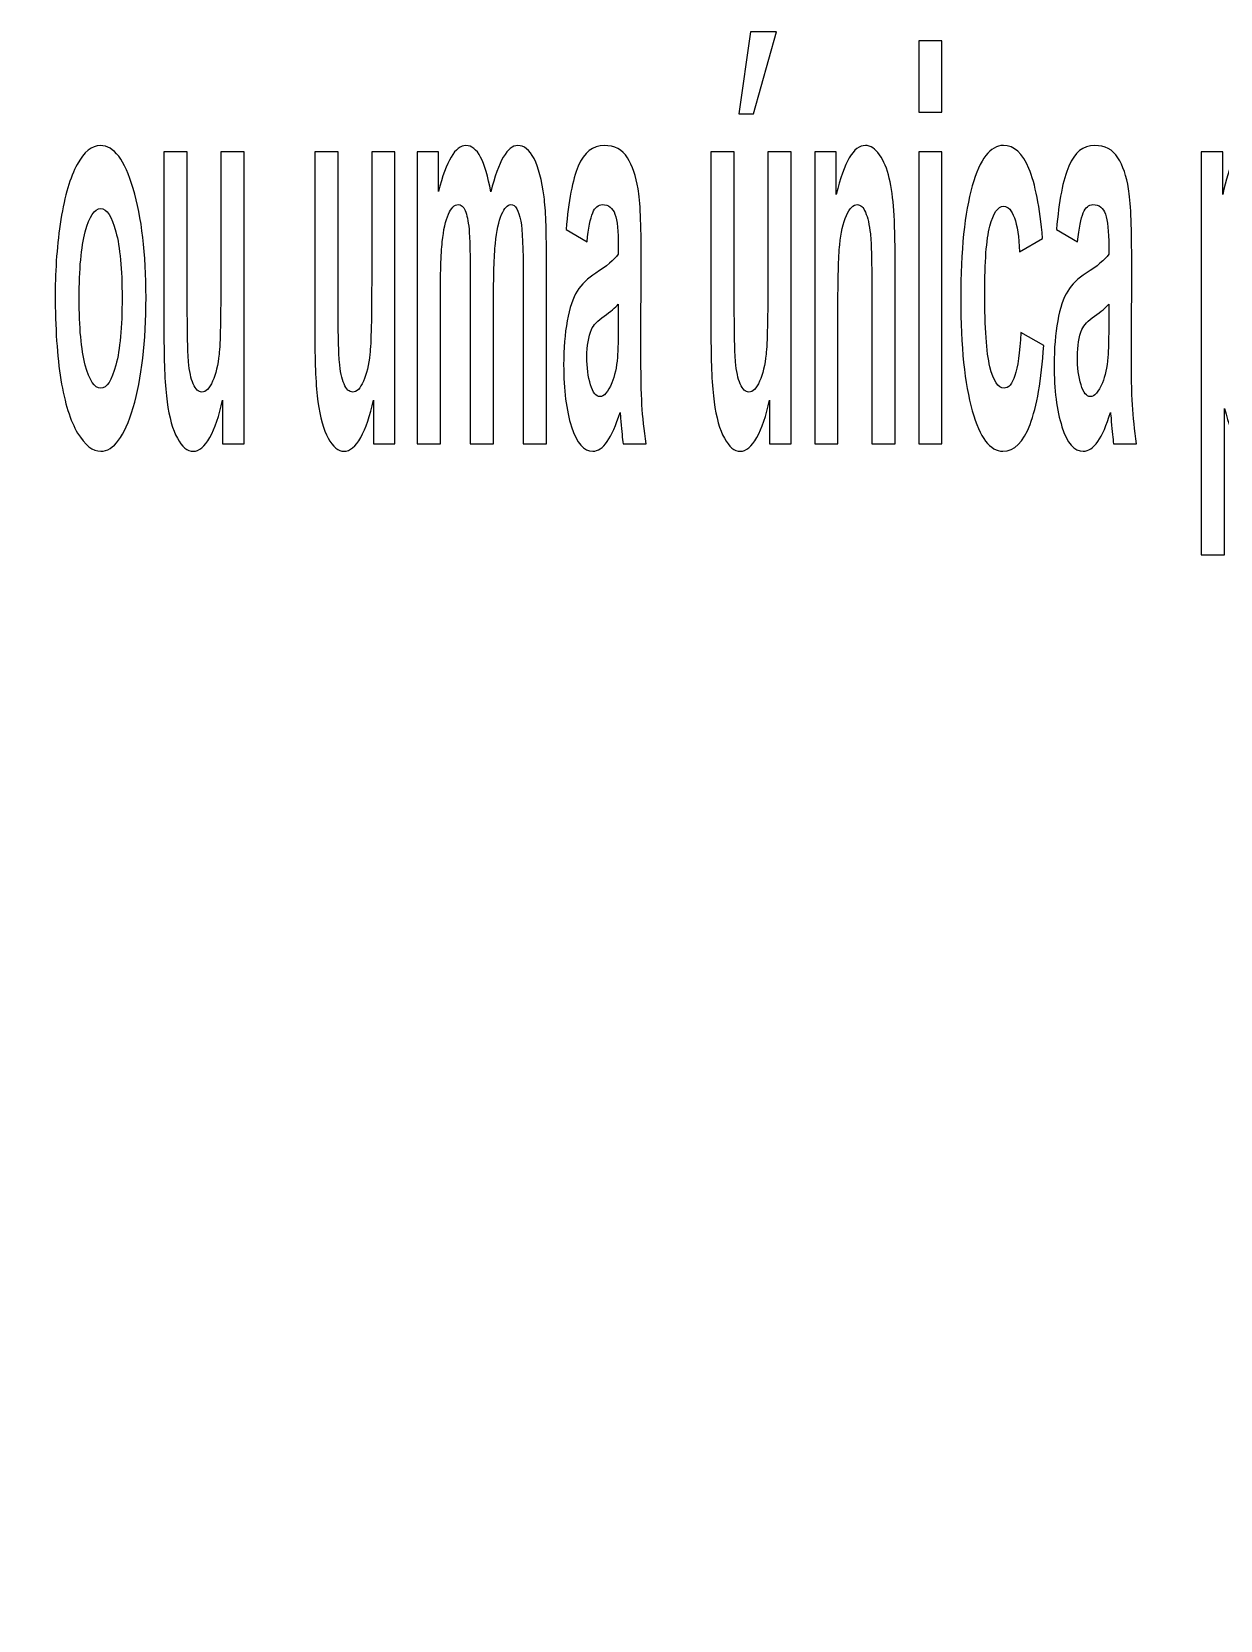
# Model space of a CAD drawing. Header units: millimetres. Extents: x -2444 to 3336, y -980 to 1690.
# Drawn here: x -1412.3 to -1242.6, y 159.3 to 386.1 of the extents above; entities that cross this region are included whole.
import ezdxf

# ---------------------------------------------------------------- set-up
doc = ezdxf.new("R2010")
doc.units = ezdxf.units.MM
doc.header["$MEASUREMENT"] = 0
doc.layers.add('Camada 1', color=7, linetype='Continuous')

msp = doc.modelspace()

# ---------------------------------------------------------------- linework, layer by layer
at = {"layer": 'Camada 1', "color": 242}
for points, knots in [([(-1311.3376, 374.4028), (-1311.3376, 374.4028), (-1309.6896, 386.1416), (-1309.6896, 386.1416), (-1309.6896, 386.1416), (-1309.6896, 386.1416), (-1305.9816, 386.1416), (-1305.9816, 386.1416), (-1305.9816, 386.1416), (-1305.9816, 386.1416), (-1309.2533, 374.4028), (-1309.2533, 374.4028), (-1309.2533, 374.4028), (-1309.2533, 374.4028), (-1311.3376, 374.4028), (-1311.3376, 374.4028)], [0, 0, 0, 0, 0.2, 0.2, 0.2, 0.2, 0.4, 0.4, 0.4, 0.4, 0.6, 0.6, 0.6, 0.6, 1, 1, 1, 1]), ([(-1285.6562, 374.644), (-1285.6562, 374.644), (-1285.6562, 384.8552), (-1285.6562, 384.8552), (-1285.6562, 384.8552), (-1285.6562, 384.8552), (-1282.3359, 384.8552), (-1282.3359, 384.8552), (-1282.3359, 384.8552), (-1282.3359, 384.8552), (-1282.3359, 374.644), (-1282.3359, 374.644), (-1282.3359, 374.644), (-1282.3359, 374.644), (-1285.6562, 374.644), (-1285.6562, 374.644)], [0, 0, 0, 0, 0.2, 0.2, 0.2, 0.2, 0.4, 0.4, 0.4, 0.4, 0.6, 0.6, 0.6, 0.6, 1, 1, 1, 1]), ([(-1408.9454, 348.6606), (-1408.9454, 352.3323), (-1408.6748, 355.8834), (-1408.1295, 359.3139), (-1408.1295, 359.3139), (-1407.5842, 362.7578), (-1406.8127, 365.3709), (-1405.815, 367.18), (-1405.815, 367.18), (-1404.8174, 368.989), (-1403.7066, 369.9003), (-1402.4746, 369.9003), (-1402.4746, 369.9003), (-1400.5721, 369.9003), (-1399.017, 367.85), (-1397.8012, 363.7495), (-1397.8012, 363.7495), (-1396.5854, 359.6355), (-1395.9795, 354.463), (-1395.9795, 348.1916), (-1395.9795, 348.1916), (-1395.9795, 341.8666), (-1396.5935, 336.627), (-1397.8174, 332.4729), (-1397.8174, 332.4729), (-1399.0453, 328.3187), (-1400.5883, 326.2417), (-1402.4504, 326.2417), (-1402.4504, 326.2417), (-1403.6015, 326.2417), (-1404.7002, 327.1127), (-1405.7464, 328.8414), (-1405.7464, 328.8414), (-1406.7885, 330.57), (-1407.5842, 333.1027), (-1408.1295, 336.4528), (-1408.1295, 336.4528), (-1408.6748, 339.7895), (-1408.9454, 343.8632), (-1408.9454, 348.6606)], [0, 0, 0, 0, 0.09090909, 0.09090909, 0.09090909, 0.09090909, 0.18181818, 0.18181818, 0.18181818, 0.18181818, 0.27272727, 0.27272727, 0.27272727, 0.27272727, 0.36363636, 0.36363636, 0.36363636, 0.36363636, 0.45454545, 0.45454545, 0.45454545, 0.45454545, 0.54545455, 0.54545455, 0.54545455, 0.54545455, 0.63636364, 0.63636364, 0.63636364, 0.63636364, 0.72727273, 0.72727273, 0.72727273, 0.72727273, 0.81818182, 0.81818182, 0.81818182, 0.81818182, 1, 1, 1, 1]), ([(-1357.2676, 369.0158), (-1357.2676, 369.0158), (-1354.2139, 369.0158), (-1354.2139, 369.0158), (-1354.2139, 369.0158), (-1354.2139, 369.0158), (-1354.2139, 363.3207), (-1354.2139, 363.3207), (-1354.2139, 363.3207), (-1353.1193, 367.7026), (-1351.8146, 369.9003), (-1350.2999, 369.9003), (-1350.2999, 369.9003), (-1349.4961, 369.9003), (-1348.7973, 369.3509), (-1348.2076, 368.252), (-1348.2076, 368.252), (-1347.6138, 367.1532), (-1347.1291, 365.4915), (-1346.7535, 363.2671), (-1346.7535, 363.2671), (-1346.2001, 365.4915), (-1345.6023, 367.1532), (-1344.9641, 368.252), (-1344.9641, 368.252), (-1344.3259, 369.3509), (-1343.6433, 369.9003), (-1342.9162, 369.9003), (-1342.9162, 369.9003), (-1341.9953, 369.9003), (-1341.2157, 369.2839), (-1340.5734, 368.0376), (-1340.5734, 368.0376), (-1339.9353, 366.7914), (-1339.4586, 364.9689), (-1339.1436, 362.5568), (-1339.1436, 362.5568), (-1338.9133, 360.788), (-1338.8003, 357.9069), (-1338.8003, 353.927), (-1338.8003, 353.927), (-1338.8003, 353.927), (-1338.8003, 327.2869), (-1338.8003, 327.2869), (-1338.8003, 327.2869), (-1338.8003, 327.2869), (-1342.1205, 327.2869), (-1342.1205, 327.2869), (-1342.1205, 327.2869), (-1342.1205, 327.2869), (-1342.1205, 351.0995), (-1342.1205, 351.0995), (-1342.1205, 351.0995), (-1342.1205, 355.2402), (-1342.2336, 357.9069), (-1342.4638, 359.0995), (-1342.4638, 359.0995), (-1342.7708, 360.6674), (-1343.2474, 361.458), (-1343.8856, 361.458), (-1343.8856, 361.458), (-1344.3502, 361.458), (-1344.7904, 360.989), (-1345.2024, 360.051), (-1345.2024, 360.051), (-1345.6104, 359.0995), (-1345.9093, 357.7193), (-1346.091, 355.9102), (-1346.091, 355.9102), (-1346.2728, 354.0878), (-1346.3617, 351.2201), (-1346.3617, 347.2937), (-1346.3617, 347.2937), (-1346.3617, 347.2937), (-1346.3617, 327.2869), (-1346.3617, 327.2869), (-1346.3617, 327.2869), (-1346.3617, 327.2869), (-1349.6819, 327.2869), (-1349.6819, 327.2869), (-1349.6819, 327.2869), (-1349.6819, 327.2869), (-1349.6819, 350.1212), (-1349.6819, 350.1212), (-1349.6819, 350.1212), (-1349.6819, 354.1682), (-1349.7425, 356.7947), (-1349.8596, 357.9605), (-1349.8596, 357.9605), (-1349.9768, 359.1397), (-1350.1586, 360.0242), (-1350.409, 360.6004), (-1350.409, 360.6004), (-1350.6554, 361.1766), (-1350.9947, 361.458), (-1351.4188, 361.458), (-1351.4188, 361.458), (-1351.9318, 361.458), (-1352.3922, 361.0024), (-1352.8002, 360.0912), (-1352.8002, 360.0912), (-1353.2122, 359.1665), (-1353.503, 357.8533), (-1353.6808, 356.1246), (-1353.6808, 356.1246), (-1353.8585, 354.396), (-1353.9473, 351.5283), (-1353.9473, 347.535), (-1353.9473, 347.535), (-1353.9473, 347.535), (-1353.9473, 327.2869), (-1353.9473, 327.2869), (-1353.9473, 327.2869), (-1353.9473, 327.2869), (-1357.2676, 327.2869), (-1357.2676, 327.2869), (-1357.2676, 327.2869), (-1357.2676, 327.2869), (-1357.2676, 369.0158), (-1357.2676, 369.0158)], [0, 0, 0, 0, 0.03225806, 0.03225806, 0.03225806, 0.03225806, 0.06451613, 0.06451613, 0.06451613, 0.06451613, 0.09677419, 0.09677419, 0.09677419, 0.09677419, 0.12903226, 0.12903226, 0.12903226, 0.12903226, 0.16129032, 0.16129032, 0.16129032, 0.16129032, 0.19354839, 0.19354839, 0.19354839, 0.19354839, 0.22580645, 0.22580645, 0.22580645, 0.22580645, 0.25806452, 0.25806452, 0.25806452, 0.25806452, 0.29032258, 0.29032258, 0.29032258, 0.29032258, 0.32258065, 0.32258065, 0.32258065, 0.32258065, 0.35483871, 0.35483871, 0.35483871, 0.35483871, 0.38709677, 0.38709677, 0.38709677, 0.38709677, 0.41935484, 0.41935484, 0.41935484, 0.41935484, 0.4516129, 0.4516129, 0.4516129, 0.4516129, 0.48387097, 0.48387097, 0.48387097, 0.48387097, 0.51612903, 0.51612903, 0.51612903, 0.51612903, 0.5483871, 0.5483871, 0.5483871, 0.5483871, 0.58064516, 0.58064516, 0.58064516, 0.58064516, 0.61290323, 0.61290323, 0.61290323, 0.61290323, 0.64516129, 0.64516129, 0.64516129, 0.64516129, 0.67741935, 0.67741935, 0.67741935, 0.67741935, 0.70967742, 0.70967742, 0.70967742, 0.70967742, 0.74193548, 0.74193548, 0.74193548, 0.74193548, 0.77419355, 0.77419355, 0.77419355, 0.77419355, 0.80645161, 0.80645161, 0.80645161, 0.80645161, 0.83870968, 0.83870968, 0.83870968, 0.83870968, 0.87096774, 0.87096774, 0.87096774, 0.87096774, 0.90322581, 0.90322581, 0.90322581, 0.90322581, 0.93548387, 0.93548387, 0.93548387, 0.93548387, 1, 1, 1, 1]), ([(-1333.0039, 356.1514), (-1333.0039, 356.1514), (-1336.0091, 357.9203), (-1336.0091, 357.9203), (-1336.0091, 357.9203), (-1335.6698, 361.994), (-1335.0842, 365.0091), (-1334.2561, 366.9656), (-1334.2561, 366.9656), (-1333.4281, 368.922), (-1332.1961, 369.9003), (-1330.5643, 369.9003), (-1330.5643, 369.9003), (-1329.0819, 369.9003), (-1327.9751, 369.3241), (-1327.2481, 368.1582), (-1327.2481, 368.1582), (-1326.5251, 366.9924), (-1326.0121, 365.5183), (-1325.7172, 363.7227), (-1325.7172, 363.7227), (-1325.4223, 361.927), (-1325.2729, 358.6439), (-1325.2729, 353.8466), (-1325.2729, 353.8466), (-1325.2729, 353.8466), (-1325.3213, 340.9821), (-1325.3213, 340.9821), (-1325.3213, 340.9821), (-1325.3213, 337.3238), (-1325.2688, 334.6169), (-1325.1638, 332.8749), (-1325.1638, 332.8749), (-1325.0588, 331.1328), (-1324.8609, 329.2702), (-1324.57, 327.2869), (-1324.57, 327.2869), (-1324.57, 327.2869), (-1327.8661, 327.2869), (-1327.8661, 327.2869), (-1327.8661, 327.2869), (-1327.9509, 328.0105), (-1328.0599, 329.0826), (-1328.1852, 330.503), (-1328.1852, 330.503), (-1328.2377, 331.1596), (-1328.278, 331.5884), (-1328.3023, 331.7894), (-1328.3023, 331.7894), (-1328.8678, 329.9402), (-1329.4737, 328.5599), (-1330.1199, 327.6353), (-1330.1199, 327.6353), (-1330.7662, 326.7107), (-1331.4529, 326.2417), (-1332.184, 326.2417), (-1332.184, 326.2417), (-1333.4725, 326.2417), (-1334.4904, 327.4075), (-1335.2336, 329.7392), (-1335.2336, 329.7392), (-1335.9768, 332.0575), (-1336.3484, 335.0055), (-1336.3484, 338.5701), (-1336.3484, 338.5701), (-1336.3484, 340.9151), (-1336.1788, 343.019), (-1335.8395, 344.8683), (-1335.8395, 344.8683), (-1335.5002, 346.7041), (-1335.0276, 348.1246), (-1334.4136, 349.1028), (-1334.4136, 349.1028), (-1333.8037, 350.081), (-1332.9232, 350.9387), (-1331.772, 351.6757), (-1331.772, 351.6757), (-1330.2209, 352.6405), (-1329.1424, 353.5517), (-1328.5447, 354.3826), (-1328.5447, 354.3826), (-1328.5447, 354.3826), (-1328.5447, 355.4948), (-1328.5447, 355.4948), (-1328.5447, 355.4948), (-1328.5447, 357.6389), (-1328.7022, 359.1665), (-1329.0172, 360.0912), (-1329.0172, 360.0912), (-1329.3364, 361.0024), (-1329.9341, 361.458), (-1330.8107, 361.458), (-1330.8107, 361.458), (-1331.4044, 361.458), (-1331.8649, 361.0694), (-1332.1961, 360.2788), (-1332.1961, 360.2788), (-1332.5314, 359.5015), (-1332.7979, 358.1213), (-1333.0039, 356.1514)], [0, 0, 0, 0, 0.03846154, 0.03846154, 0.03846154, 0.03846154, 0.07692308, 0.07692308, 0.07692308, 0.07692308, 0.11538462, 0.11538462, 0.11538462, 0.11538462, 0.15384615, 0.15384615, 0.15384615, 0.15384615, 0.19230769, 0.19230769, 0.19230769, 0.19230769, 0.23076923, 0.23076923, 0.23076923, 0.23076923, 0.26923077, 0.26923077, 0.26923077, 0.26923077, 0.30769231, 0.30769231, 0.30769231, 0.30769231, 0.34615385, 0.34615385, 0.34615385, 0.34615385, 0.38461538, 0.38461538, 0.38461538, 0.38461538, 0.42307692, 0.42307692, 0.42307692, 0.42307692, 0.46153846, 0.46153846, 0.46153846, 0.46153846, 0.5, 0.5, 0.5, 0.5, 0.53846154, 0.53846154, 0.53846154, 0.53846154, 0.57692308, 0.57692308, 0.57692308, 0.57692308, 0.61538462, 0.61538462, 0.61538462, 0.61538462, 0.65384615, 0.65384615, 0.65384615, 0.65384615, 0.69230769, 0.69230769, 0.69230769, 0.69230769, 0.73076923, 0.73076923, 0.73076923, 0.73076923, 0.76923077, 0.76923077, 0.76923077, 0.76923077, 0.80769231, 0.80769231, 0.80769231, 0.80769231, 0.84615385, 0.84615385, 0.84615385, 0.84615385, 0.88461538, 0.88461538, 0.88461538, 0.88461538, 0.92307692, 0.92307692, 0.92307692, 0.92307692, 1, 1, 1, 1]), ([(-1289.0208, 327.2869), (-1289.0208, 327.2869), (-1292.3411, 327.2869), (-1292.3411, 327.2869), (-1292.3411, 327.2869), (-1292.3411, 327.2869), (-1292.3411, 348.5534), (-1292.3411, 348.5534), (-1292.3411, 348.5534), (-1292.3411, 353.0559), (-1292.4138, 355.9638), (-1292.5552, 357.2771), (-1292.5552, 357.2771), (-1292.7006, 358.6037), (-1292.9308, 359.6221), (-1293.2539, 360.3592), (-1293.2539, 360.3592), (-1293.5771, 361.0962), (-1293.9649, 361.458), (-1294.4173, 361.458), (-1294.4173, 361.458), (-1294.9989, 361.458), (-1295.52, 360.9354), (-1295.9804, 359.8902), (-1295.9804, 359.8902), (-1296.4449, 358.8449), (-1296.76, 357.4513), (-1296.9296, 355.736), (-1296.9296, 355.736), (-1297.1034, 354.0074), (-1297.1882, 350.8181), (-1297.1882, 346.1547), (-1297.1882, 346.1547), (-1297.1882, 346.1547), (-1297.1882, 327.2869), (-1297.1882, 327.2869), (-1297.1882, 327.2869), (-1297.1882, 327.2869), (-1300.5084, 327.2869), (-1300.5084, 327.2869), (-1300.5084, 327.2869), (-1300.5084, 327.2869), (-1300.5084, 369.0158), (-1300.5084, 369.0158), (-1300.5084, 369.0158), (-1300.5084, 369.0158), (-1297.4305, 369.0158), (-1297.4305, 369.0158), (-1297.4305, 369.0158), (-1297.4305, 369.0158), (-1297.4305, 362.8919), (-1297.4305, 362.8919), (-1297.4305, 362.8919), (-1296.3278, 367.5686), (-1294.9423, 369.9003), (-1293.2661, 369.9003), (-1293.2661, 369.9003), (-1292.5309, 369.9003), (-1291.8564, 369.4581), (-1291.2465, 368.587), (-1291.2465, 368.587), (-1290.6325, 367.7026), (-1290.172, 366.5904), (-1289.861, 365.2369), (-1289.861, 365.2369), (-1289.5459, 363.8701), (-1289.3278, 362.329), (-1289.2066, 360.6004), (-1289.2066, 360.6004), (-1289.0814, 358.8717), (-1289.0208, 356.406), (-1289.0208, 353.1899), (-1289.0208, 353.1899), (-1289.0208, 353.1899), (-1289.0208, 327.2869), (-1289.0208, 327.2869)], [0, 0, 0, 0, 0.05, 0.05, 0.05, 0.05, 0.1, 0.1, 0.1, 0.1, 0.15, 0.15, 0.15, 0.15, 0.2, 0.2, 0.2, 0.2, 0.25, 0.25, 0.25, 0.25, 0.3, 0.3, 0.3, 0.3, 0.35, 0.35, 0.35, 0.35, 0.4, 0.4, 0.4, 0.4, 0.45, 0.45, 0.45, 0.45, 0.5, 0.5, 0.5, 0.5, 0.55, 0.55, 0.55, 0.55, 0.6, 0.6, 0.6, 0.6, 0.65, 0.65, 0.65, 0.65, 0.7, 0.7, 0.7, 0.7, 0.75, 0.75, 0.75, 0.75, 0.8, 0.8, 0.8, 0.8, 0.85, 0.85, 0.85, 0.85, 0.9, 0.9, 0.9, 0.9, 1, 1, 1, 1]), ([(-1267.9684, 356.6338), (-1267.9684, 356.6338), (-1271.2402, 354.7042), (-1271.2402, 354.7042), (-1271.2402, 354.7042), (-1271.3492, 356.8617), (-1271.5997, 358.4831), (-1271.9915, 359.5819), (-1271.9915, 359.5819), (-1272.3833, 360.6674), (-1272.8882, 361.2168), (-1273.5102, 361.2168), (-1273.5102, 361.2168), (-1274.3383, 361.2168), (-1275.0007, 360.2654), (-1275.4935, 358.3625), (-1275.4935, 358.3625), (-1275.9863, 356.4596), (-1276.2327, 353.2837), (-1276.2327, 348.8214), (-1276.2327, 348.8214), (-1276.2327, 343.8632), (-1275.9822, 340.3657), (-1275.4814, 338.3155), (-1275.4814, 338.3155), (-1274.9805, 336.2652), (-1274.31, 335.2468), (-1273.4698, 335.2468), (-1273.4698, 335.2468), (-1272.8397, 335.2468), (-1272.3227, 335.8498), (-1271.9228, 337.0424), (-1271.9228, 337.0424), (-1271.5189, 338.2351), (-1271.2361, 340.2853), (-1271.0705, 343.2066), (-1271.0705, 343.2066), (-1271.0705, 343.2066), (-1267.7988, 341.3574), (-1267.7988, 341.3574), (-1267.7988, 341.3574), (-1268.1381, 336.3724), (-1268.7884, 332.6069), (-1269.7497, 330.0608), (-1269.7497, 330.0608), (-1270.711, 327.5147), (-1271.9996, 326.2417), (-1273.6193, 326.2417), (-1273.6193, 326.2417), (-1275.4531, 326.2417), (-1276.9193, 328.1713), (-1278.0099, 332.0173), (-1278.0099, 332.0173), (-1279.1045, 335.8766), (-1279.6498, 341.21), (-1279.6498, 348.0308), (-1279.6498, 348.0308), (-1279.6498, 354.932), (-1279.1005, 360.2922), (-1278.0059, 364.1381), (-1278.0059, 364.1381), (-1276.9113, 367.984), (-1275.4288, 369.9003), (-1273.5587, 369.9003), (-1273.5587, 369.9003), (-1272.0319, 369.9003), (-1270.816, 368.8014), (-1269.9113, 366.6172), (-1269.9113, 366.6172), (-1269.0105, 364.4329), (-1268.3643, 361.1096), (-1267.9684, 356.6338)], [0, 0, 0, 0, 0.05263158, 0.05263158, 0.05263158, 0.05263158, 0.10526316, 0.10526316, 0.10526316, 0.10526316, 0.15789474, 0.15789474, 0.15789474, 0.15789474, 0.21052632, 0.21052632, 0.21052632, 0.21052632, 0.26315789, 0.26315789, 0.26315789, 0.26315789, 0.31578947, 0.31578947, 0.31578947, 0.31578947, 0.36842105, 0.36842105, 0.36842105, 0.36842105, 0.42105263, 0.42105263, 0.42105263, 0.42105263, 0.47368421, 0.47368421, 0.47368421, 0.47368421, 0.52631579, 0.52631579, 0.52631579, 0.52631579, 0.57894737, 0.57894737, 0.57894737, 0.57894737, 0.63157895, 0.63157895, 0.63157895, 0.63157895, 0.68421053, 0.68421053, 0.68421053, 0.68421053, 0.73684211, 0.73684211, 0.73684211, 0.73684211, 0.78947368, 0.78947368, 0.78947368, 0.78947368, 0.84210526, 0.84210526, 0.84210526, 0.84210526, 0.89473684, 0.89473684, 0.89473684, 0.89473684, 1, 1, 1, 1]), ([(-1262.9719, 356.1514), (-1262.9719, 356.1514), (-1265.9771, 357.9203), (-1265.9771, 357.9203), (-1265.9771, 357.9203), (-1265.6378, 361.994), (-1265.0521, 365.0091), (-1264.2241, 366.9656), (-1264.2241, 366.9656), (-1263.396, 368.922), (-1262.1641, 369.9003), (-1260.5322, 369.9003), (-1260.5322, 369.9003), (-1259.0498, 369.9003), (-1257.9431, 369.3241), (-1257.216, 368.1582), (-1257.216, 368.1582), (-1256.493, 366.9924), (-1255.98, 365.5183), (-1255.6851, 363.7227), (-1255.6851, 363.7227), (-1255.3903, 361.927), (-1255.2408, 358.6439), (-1255.2408, 353.8466), (-1255.2408, 353.8466), (-1255.2408, 353.8466), (-1255.2893, 340.9821), (-1255.2893, 340.9821), (-1255.2893, 340.9821), (-1255.2893, 337.3238), (-1255.2368, 334.6169), (-1255.1318, 332.8749), (-1255.1318, 332.8749), (-1255.0267, 331.1328), (-1254.8288, 329.2702), (-1254.538, 327.2869), (-1254.538, 327.2869), (-1254.538, 327.2869), (-1257.834, 327.2869), (-1257.834, 327.2869), (-1257.834, 327.2869), (-1257.9188, 328.0105), (-1258.0279, 329.0826), (-1258.1531, 330.503), (-1258.1531, 330.503), (-1258.2056, 331.1596), (-1258.246, 331.5884), (-1258.2702, 331.7894), (-1258.2702, 331.7894), (-1258.8357, 329.9402), (-1259.4416, 328.5599), (-1260.0879, 327.6353), (-1260.0879, 327.6353), (-1260.7342, 326.7107), (-1261.4208, 326.2417), (-1262.1519, 326.2417), (-1262.1519, 326.2417), (-1263.4404, 326.2417), (-1264.4583, 327.4075), (-1265.2016, 329.7392), (-1265.2016, 329.7392), (-1265.9448, 332.0575), (-1266.3164, 335.0055), (-1266.3164, 338.5701), (-1266.3164, 338.5701), (-1266.3164, 340.9151), (-1266.1467, 343.019), (-1265.8074, 344.8683), (-1265.8074, 344.8683), (-1265.4681, 346.7041), (-1264.9956, 348.1246), (-1264.3816, 349.1028), (-1264.3816, 349.1028), (-1263.7717, 350.081), (-1262.8911, 350.9387), (-1261.7399, 351.6757), (-1261.7399, 351.6757), (-1260.1889, 352.6405), (-1259.1104, 353.5517), (-1258.5126, 354.3826), (-1258.5126, 354.3826), (-1258.5126, 354.3826), (-1258.5126, 355.4948), (-1258.5126, 355.4948), (-1258.5126, 355.4948), (-1258.5126, 357.6389), (-1258.6701, 359.1665), (-1258.9852, 360.0912), (-1258.9852, 360.0912), (-1259.3043, 361.0024), (-1259.9021, 361.458), (-1260.7786, 361.458), (-1260.7786, 361.458), (-1261.3724, 361.458), (-1261.8328, 361.0694), (-1262.1641, 360.2788), (-1262.1641, 360.2788), (-1262.4993, 359.5015), (-1262.7659, 358.1213), (-1262.9719, 356.1514)], [0, 0, 0, 0, 0.03846154, 0.03846154, 0.03846154, 0.03846154, 0.07692308, 0.07692308, 0.07692308, 0.07692308, 0.11538462, 0.11538462, 0.11538462, 0.11538462, 0.15384615, 0.15384615, 0.15384615, 0.15384615, 0.19230769, 0.19230769, 0.19230769, 0.19230769, 0.23076923, 0.23076923, 0.23076923, 0.23076923, 0.26923077, 0.26923077, 0.26923077, 0.26923077, 0.30769231, 0.30769231, 0.30769231, 0.30769231, 0.34615385, 0.34615385, 0.34615385, 0.34615385, 0.38461538, 0.38461538, 0.38461538, 0.38461538, 0.42307692, 0.42307692, 0.42307692, 0.42307692, 0.46153846, 0.46153846, 0.46153846, 0.46153846, 0.5, 0.5, 0.5, 0.5, 0.53846154, 0.53846154, 0.53846154, 0.53846154, 0.57692308, 0.57692308, 0.57692308, 0.57692308, 0.61538462, 0.61538462, 0.61538462, 0.61538462, 0.65384615, 0.65384615, 0.65384615, 0.65384615, 0.69230769, 0.69230769, 0.69230769, 0.69230769, 0.73076923, 0.73076923, 0.73076923, 0.73076923, 0.76923077, 0.76923077, 0.76923077, 0.76923077, 0.80769231, 0.80769231, 0.80769231, 0.80769231, 0.84615385, 0.84615385, 0.84615385, 0.84615385, 0.88461538, 0.88461538, 0.88461538, 0.88461538, 0.92307692, 0.92307692, 0.92307692, 0.92307692, 1, 1, 1, 1]), ([(-1245.3286, 369.0158), (-1245.3286, 369.0158), (-1242.2265, 369.0158), (-1242.2265, 369.0158), (-1242.2265, 369.0158), (-1242.2265, 369.0158), (-1242.2265, 362.8919), (-1242.2265, 362.8919), (-1242.2265, 362.8919), (-1241.8225, 364.9823), (-1241.2813, 366.6708), (-1240.5946, 367.9706), (-1240.5946, 367.9706), (-1239.9079, 369.2571), (-1239.1445, 369.9003), (-1238.3084, 369.9003), (-1238.3084, 369.9003), (-1236.8502, 369.9003), (-1235.6102, 367.9974), (-1234.5923, 364.1917), (-1234.5923, 364.1917), (-1233.5744, 360.3994), (-1233.0655, 355.0928), (-1233.0655, 348.3122), (-1233.0655, 348.3122), (-1233.0655, 341.3306), (-1233.5785, 335.9168), (-1234.6044, 332.0441), (-1234.6044, 332.0441), (-1235.6304, 328.1713), (-1236.8745, 326.2417), (-1238.3367, 326.2417), (-1238.3367, 326.2417), (-1239.0314, 326.2417), (-1239.6615, 326.6973), (-1240.227, 327.6219), (-1240.227, 327.6219), (-1240.7885, 328.5331), (-1241.3863, 330.101), (-1242.0083, 332.3255), (-1242.0083, 332.3255), (-1242.0083, 332.3255), (-1242.0083, 311.4476), (-1242.0083, 311.4476), (-1242.0083, 311.4476), (-1242.0083, 311.4476), (-1245.3286, 311.4476), (-1245.3286, 311.4476), (-1245.3286, 311.4476), (-1245.3286, 311.4476), (-1245.3286, 369.0158), (-1245.3286, 369.0158)], [0, 0, 0, 0, 0.07142857, 0.07142857, 0.07142857, 0.07142857, 0.14285714, 0.14285714, 0.14285714, 0.14285714, 0.21428571, 0.21428571, 0.21428571, 0.21428571, 0.28571429, 0.28571429, 0.28571429, 0.28571429, 0.35714286, 0.35714286, 0.35714286, 0.35714286, 0.42857143, 0.42857143, 0.42857143, 0.42857143, 0.5, 0.5, 0.5, 0.5, 0.57142857, 0.57142857, 0.57142857, 0.57142857, 0.64285714, 0.64285714, 0.64285714, 0.64285714, 0.71428571, 0.71428571, 0.71428571, 0.71428571, 0.78571429, 0.78571429, 0.78571429, 0.78571429, 0.85714286, 0.85714286, 0.85714286, 0.85714286, 1, 1, 1, 1]), ([(-1385.0534, 327.2869), (-1385.0534, 327.2869), (-1385.0534, 333.5315), (-1385.0534, 333.5315), (-1385.0534, 333.5315), (-1385.5139, 331.307), (-1386.1157, 329.5382), (-1386.863, 328.2115), (-1386.863, 328.2115), (-1387.6102, 326.8983), (-1388.3979, 326.2417), (-1389.2259, 326.2417), (-1389.2259, 326.2417), (-1390.0742, 326.2417), (-1390.8335, 326.8581), (-1391.5041, 328.0909), (-1391.5041, 328.0909), (-1392.1786, 329.3238), (-1392.6633, 331.0658), (-1392.9622, 333.2903), (-1392.9622, 333.2903), (-1393.2652, 335.5282), (-1393.4146, 338.6103), (-1393.4146, 342.55), (-1393.4146, 342.55), (-1393.4146, 342.55), (-1393.4146, 369.0158), (-1393.4146, 369.0158), (-1393.4146, 369.0158), (-1393.4146, 369.0158), (-1390.0944, 369.0158), (-1390.0944, 369.0158), (-1390.0944, 369.0158), (-1390.0944, 369.0158), (-1390.0944, 349.7996), (-1390.0944, 349.7996), (-1390.0944, 349.7996), (-1390.0944, 343.9168), (-1390.0338, 340.3255), (-1389.9086, 338.9989), (-1389.9086, 338.9989), (-1389.7874, 337.6722), (-1389.5652, 336.6136), (-1389.2381, 335.8498), (-1389.2381, 335.8498), (-1388.9149, 335.0726), (-1388.5029, 334.6839), (-1388.002, 334.6839), (-1388.002, 334.6839), (-1387.4325, 334.6839), (-1386.9236, 335.2066), (-1386.4712, 336.2384), (-1386.4712, 336.2384), (-1386.0188, 337.2702), (-1385.7118, 338.5567), (-1385.5462, 340.0977), (-1385.5462, 340.0977), (-1385.3806, 341.6388), (-1385.2958, 345.3909), (-1385.2958, 351.3809), (-1385.2958, 351.3809), (-1385.2958, 351.3809), (-1385.2958, 369.0158), (-1385.2958, 369.0158), (-1385.2958, 369.0158), (-1385.2958, 369.0158), (-1381.9755, 369.0158), (-1381.9755, 369.0158), (-1381.9755, 369.0158), (-1381.9755, 369.0158), (-1381.9755, 327.2869), (-1381.9755, 327.2869), (-1381.9755, 327.2869), (-1381.9755, 327.2869), (-1385.0534, 327.2869), (-1385.0534, 327.2869)], [0, 0, 0, 0, 0.05, 0.05, 0.05, 0.05, 0.1, 0.1, 0.1, 0.1, 0.15, 0.15, 0.15, 0.15, 0.2, 0.2, 0.2, 0.2, 0.25, 0.25, 0.25, 0.25, 0.3, 0.3, 0.3, 0.3, 0.35, 0.35, 0.35, 0.35, 0.4, 0.4, 0.4, 0.4, 0.45, 0.45, 0.45, 0.45, 0.5, 0.5, 0.5, 0.5, 0.55, 0.55, 0.55, 0.55, 0.6, 0.6, 0.6, 0.6, 0.65, 0.65, 0.65, 0.65, 0.7, 0.7, 0.7, 0.7, 0.75, 0.75, 0.75, 0.75, 0.8, 0.8, 0.8, 0.8, 0.85, 0.85, 0.85, 0.85, 0.9, 0.9, 0.9, 0.9, 1, 1, 1, 1]), ([(-1363.5163, 327.2869), (-1363.5163, 327.2869), (-1363.5163, 333.5315), (-1363.5163, 333.5315), (-1363.5163, 333.5315), (-1363.9767, 331.307), (-1364.5786, 329.5382), (-1365.3258, 328.2115), (-1365.3258, 328.2115), (-1366.0731, 326.8983), (-1366.8608, 326.2417), (-1367.6888, 326.2417), (-1367.6888, 326.2417), (-1368.537, 326.2417), (-1369.2964, 326.8581), (-1369.9669, 328.0909), (-1369.9669, 328.0909), (-1370.6415, 329.3238), (-1371.1262, 331.0658), (-1371.4251, 333.2903), (-1371.4251, 333.2903), (-1371.728, 335.5282), (-1371.8775, 338.6103), (-1371.8775, 342.55), (-1371.8775, 342.55), (-1371.8775, 342.55), (-1371.8775, 369.0158), (-1371.8775, 369.0158), (-1371.8775, 369.0158), (-1371.8775, 369.0158), (-1368.5572, 369.0158), (-1368.5572, 369.0158), (-1368.5572, 369.0158), (-1368.5572, 369.0158), (-1368.5572, 349.7996), (-1368.5572, 349.7996), (-1368.5572, 349.7996), (-1368.5572, 343.9168), (-1368.4966, 340.3255), (-1368.3714, 338.9989), (-1368.3714, 338.9989), (-1368.2502, 337.6722), (-1368.0281, 336.6136), (-1367.7009, 335.8498), (-1367.7009, 335.8498), (-1367.3778, 335.0726), (-1366.9658, 334.6839), (-1366.4649, 334.6839), (-1366.4649, 334.6839), (-1365.8954, 334.6839), (-1365.3864, 335.2066), (-1364.934, 336.2384), (-1364.934, 336.2384), (-1364.4816, 337.2702), (-1364.1747, 338.5567), (-1364.0091, 340.0977), (-1364.0091, 340.0977), (-1363.8435, 341.6388), (-1363.7586, 345.3909), (-1363.7586, 351.3809), (-1363.7586, 351.3809), (-1363.7586, 351.3809), (-1363.7586, 369.0158), (-1363.7586, 369.0158), (-1363.7586, 369.0158), (-1363.7586, 369.0158), (-1360.4384, 369.0158), (-1360.4384, 369.0158), (-1360.4384, 369.0158), (-1360.4384, 369.0158), (-1360.4384, 327.2869), (-1360.4384, 327.2869), (-1360.4384, 327.2869), (-1360.4384, 327.2869), (-1363.5163, 327.2869), (-1363.5163, 327.2869)], [0, 0, 0, 0, 0.05, 0.05, 0.05, 0.05, 0.1, 0.1, 0.1, 0.1, 0.15, 0.15, 0.15, 0.15, 0.2, 0.2, 0.2, 0.2, 0.25, 0.25, 0.25, 0.25, 0.3, 0.3, 0.3, 0.3, 0.35, 0.35, 0.35, 0.35, 0.4, 0.4, 0.4, 0.4, 0.45, 0.45, 0.45, 0.45, 0.5, 0.5, 0.5, 0.5, 0.55, 0.55, 0.55, 0.55, 0.6, 0.6, 0.6, 0.6, 0.65, 0.65, 0.65, 0.65, 0.7, 0.7, 0.7, 0.7, 0.75, 0.75, 0.75, 0.75, 0.8, 0.8, 0.8, 0.8, 0.85, 0.85, 0.85, 0.85, 0.9, 0.9, 0.9, 0.9, 1, 1, 1, 1]), ([(-1306.951, 327.2869), (-1306.951, 327.2869), (-1306.951, 333.5315), (-1306.951, 333.5315), (-1306.951, 333.5315), (-1307.4115, 331.307), (-1308.0133, 329.5382), (-1308.7605, 328.2115), (-1308.7605, 328.2115), (-1309.5078, 326.8983), (-1310.2955, 326.2417), (-1311.1235, 326.2417), (-1311.1235, 326.2417), (-1311.9717, 326.2417), (-1312.7311, 326.8581), (-1313.4016, 328.0909), (-1313.4016, 328.0909), (-1314.0762, 329.3238), (-1314.5609, 331.0658), (-1314.8598, 333.2903), (-1314.8598, 333.2903), (-1315.1627, 335.5282), (-1315.3122, 338.6103), (-1315.3122, 342.55), (-1315.3122, 342.55), (-1315.3122, 342.55), (-1315.3122, 369.0158), (-1315.3122, 369.0158), (-1315.3122, 369.0158), (-1315.3122, 369.0158), (-1311.9919, 369.0158), (-1311.9919, 369.0158), (-1311.9919, 369.0158), (-1311.9919, 369.0158), (-1311.9919, 349.7996), (-1311.9919, 349.7996), (-1311.9919, 349.7996), (-1311.9919, 343.9168), (-1311.9314, 340.3255), (-1311.8061, 338.9989), (-1311.8061, 338.9989), (-1311.6849, 337.6722), (-1311.4628, 336.6136), (-1311.1356, 335.8498), (-1311.1356, 335.8498), (-1310.8125, 335.0726), (-1310.4005, 334.6839), (-1309.8996, 334.6839), (-1309.8996, 334.6839), (-1309.3301, 334.6839), (-1308.8211, 335.2066), (-1308.3687, 336.2384), (-1308.3687, 336.2384), (-1307.9163, 337.2702), (-1307.6094, 338.5567), (-1307.4438, 340.0977), (-1307.4438, 340.0977), (-1307.2782, 341.6388), (-1307.1933, 345.3909), (-1307.1933, 351.3809), (-1307.1933, 351.3809), (-1307.1933, 351.3809), (-1307.1933, 369.0158), (-1307.1933, 369.0158), (-1307.1933, 369.0158), (-1307.1933, 369.0158), (-1303.8731, 369.0158), (-1303.8731, 369.0158), (-1303.8731, 369.0158), (-1303.8731, 369.0158), (-1303.8731, 327.2869), (-1303.8731, 327.2869), (-1303.8731, 327.2869), (-1303.8731, 327.2869), (-1306.951, 327.2869), (-1306.951, 327.2869)], [0, 0, 0, 0, 0.05, 0.05, 0.05, 0.05, 0.1, 0.1, 0.1, 0.1, 0.15, 0.15, 0.15, 0.15, 0.2, 0.2, 0.2, 0.2, 0.25, 0.25, 0.25, 0.25, 0.3, 0.3, 0.3, 0.3, 0.35, 0.35, 0.35, 0.35, 0.4, 0.4, 0.4, 0.4, 0.45, 0.45, 0.45, 0.45, 0.5, 0.5, 0.5, 0.5, 0.55, 0.55, 0.55, 0.55, 0.6, 0.6, 0.6, 0.6, 0.65, 0.65, 0.65, 0.65, 0.7, 0.7, 0.7, 0.7, 0.75, 0.75, 0.75, 0.75, 0.8, 0.8, 0.8, 0.8, 0.85, 0.85, 0.85, 0.85, 0.9, 0.9, 0.9, 0.9, 1, 1, 1, 1]), ([(-1285.6562, 327.2869), (-1285.6562, 327.2869), (-1285.6562, 369.0158), (-1285.6562, 369.0158), (-1285.6562, 369.0158), (-1285.6562, 369.0158), (-1282.3359, 369.0158), (-1282.3359, 369.0158), (-1282.3359, 369.0158), (-1282.3359, 369.0158), (-1282.3359, 327.2869), (-1282.3359, 327.2869), (-1282.3359, 327.2869), (-1282.3359, 327.2869), (-1285.6562, 327.2869), (-1285.6562, 327.2869)], [0, 0, 0, 0, 0.2, 0.2, 0.2, 0.2, 0.4, 0.4, 0.4, 0.4, 0.6, 0.6, 0.6, 0.6, 1, 1, 1, 1]), ([(-1405.5282, 348.071), (-1405.5282, 343.9302), (-1405.2334, 340.7543), (-1404.6437, 338.5567), (-1404.6437, 338.5567), (-1404.0499, 336.3456), (-1403.3228, 335.2468), (-1402.4544, 335.2468), (-1402.4544, 335.2468), (-1401.59, 335.2468), (-1400.8629, 336.3456), (-1400.2773, 338.5567), (-1400.2773, 338.5567), (-1399.6916, 340.7543), (-1399.3967, 343.957), (-1399.3967, 348.1514), (-1399.3967, 348.1514), (-1399.3967, 352.2385), (-1399.6916, 355.3876), (-1400.2773, 357.5853), (-1400.2773, 357.5853), (-1400.8629, 359.7964), (-1401.59, 360.8952), (-1402.4544, 360.8952), (-1402.4544, 360.8952), (-1403.3228, 360.8952), (-1404.0499, 359.7964), (-1404.6437, 357.5853), (-1404.6437, 357.5853), (-1405.2334, 355.3876), (-1405.5282, 352.2117), (-1405.5282, 348.071)], [0, 0, 0, 0, 0.11111111, 0.11111111, 0.11111111, 0.11111111, 0.22222222, 0.22222222, 0.22222222, 0.22222222, 0.33333333, 0.33333333, 0.33333333, 0.33333333, 0.44444444, 0.44444444, 0.44444444, 0.44444444, 0.55555556, 0.55555556, 0.55555556, 0.55555556, 0.66666667, 0.66666667, 0.66666667, 0.66666667, 0.77777778, 0.77777778, 0.77777778, 0.77777778, 1, 1, 1, 1]), ([(-1328.5447, 347.2267), (-1328.9688, 346.7577), (-1329.6433, 346.1949), (-1330.5683, 345.5383), (-1330.5683, 345.5383), (-1331.4893, 344.8817), (-1332.0951, 344.2384), (-1332.3779, 343.622), (-1332.3779, 343.622), (-1332.8101, 342.5902), (-1333.0282, 341.3038), (-1333.0282, 339.7359), (-1333.0282, 339.7359), (-1333.0282, 338.1815), (-1332.8545, 336.8548), (-1332.5071, 335.7292), (-1332.5071, 335.7292), (-1332.1598, 334.6035), (-1331.7195, 334.0407), (-1331.1823, 334.0407), (-1331.1823, 334.0407), (-1330.5845, 334.0407), (-1330.0109, 334.6973), (-1329.4656, 335.9972), (-1329.4656, 335.9972), (-1329.0657, 337.0022), (-1328.7991, 338.2083), (-1328.6739, 339.6555), (-1328.6739, 339.6555), (-1328.5891, 340.5935), (-1328.5447, 342.3892), (-1328.5447, 345.0291), (-1328.5447, 345.0291), (-1328.5447, 345.0291), (-1328.5447, 347.2267), (-1328.5447, 347.2267)], [0, 0, 0, 0, 0.1, 0.1, 0.1, 0.1, 0.2, 0.2, 0.2, 0.2, 0.3, 0.3, 0.3, 0.3, 0.4, 0.4, 0.4, 0.4, 0.5, 0.5, 0.5, 0.5, 0.6, 0.6, 0.6, 0.6, 0.7, 0.7, 0.7, 0.7, 0.8, 0.8, 0.8, 0.8, 1, 1, 1, 1]), ([(-1258.5126, 347.2267), (-1258.9367, 346.7577), (-1259.6113, 346.1949), (-1260.5362, 345.5383), (-1260.5362, 345.5383), (-1261.4572, 344.8817), (-1262.0631, 344.2384), (-1262.3458, 343.622), (-1262.3458, 343.622), (-1262.778, 342.5902), (-1262.9961, 341.3038), (-1262.9961, 339.7359), (-1262.9961, 339.7359), (-1262.9961, 338.1815), (-1262.8224, 336.8548), (-1262.4751, 335.7292), (-1262.4751, 335.7292), (-1262.1277, 334.6035), (-1261.6874, 334.0407), (-1261.1502, 334.0407), (-1261.1502, 334.0407), (-1260.5524, 334.0407), (-1259.9788, 334.6973), (-1259.4335, 335.9972), (-1259.4335, 335.9972), (-1259.0336, 337.0022), (-1258.7671, 338.2083), (-1258.6419, 339.6555), (-1258.6419, 339.6555), (-1258.557, 340.5935), (-1258.5126, 342.3892), (-1258.5126, 345.0291), (-1258.5126, 345.0291), (-1258.5126, 345.0291), (-1258.5126, 347.2267), (-1258.5126, 347.2267)], [0, 0, 0, 0, 0.1, 0.1, 0.1, 0.1, 0.2, 0.2, 0.2, 0.2, 0.3, 0.3, 0.3, 0.3, 0.4, 0.4, 0.4, 0.4, 0.5, 0.5, 0.5, 0.5, 0.6, 0.6, 0.6, 0.6, 0.7, 0.7, 0.7, 0.7, 0.8, 0.8, 0.8, 0.8, 1, 1, 1, 1])]:
    msp.add_open_spline(points, degree=3, knots=knots, dxfattribs=at)
at = {"layer": 'Camada 1', "color": 250, "lineweight": 9}
msp.add_open_spline([(-1880.212, 282.5943), (-1880.212, 282.5943), (-1590.3692, 282.5943), (-1590.3692, 282.5943), (-1590.3692, 282.5943), (-1579.2473, 282.5943), (-1570.1476, 275.8443), (-1570.1476, 267.5943), (-1570.1476, 267.5943), (-1570.1476, 267.5943), (-1570.1476, -37.5179), (-1570.1476, -37.5179), (-1570.1476, -37.5179), (-1570.1476, -37.5179), (-1236.7584, -37.5179), (-1236.7584, -37.5179), (-1236.7584, -37.5179), (-1236.7584, -37.5179), (-1236.7584, -67.5179), (-1236.7584, -67.5179), (-1236.7584, -67.5179), (-1236.7584, -67.5179), (-1585.0584, -67.5179), (-1585.0584, -67.5179), (-1585.0584, -67.5179), (-1585.0584, -67.5179), (-1585.0584, -67.4057), (-1585.0584, -67.4057), (-1585.0584, -67.4057), (-1585.0584, -67.4057), (-1905.5564, -67.4057), (-1905.5564, -67.4057), (-1905.5564, -67.4057), (-1906.4416, -67.4057), (-1907.1727, -66.8652), (-1907.1742, -66.2057), (-1907.1742, -66.2057), (-1907.1742, -66.2057), (-1907.5967, 99.9709), (-1907.5967, 99.9709), (-1907.5967, 99.9709), (-1907.5967, 99.9709), (-1904.1781, 99.951), (-1904.1781, 99.951), (-1904.1781, 99.951), (-1904.1781, 99.951), (-1907.3859, 134.5741), (-1907.3859, 134.5741), (-1907.3859, 134.5741), (-1907.3859, 134.5741), (-1839.9983, 239.232), (-1850.4113, 237.6068), (-1850.4113, 237.6068), (-1850.4113, 237.6068), (-1903.5185, 229.3176), (-1903.5185, 229.3176), (-1903.5185, 229.3176), (-1918.0279, 227.053), (-1907.3859, 282.5943), (-1880.212, 282.5943)], degree=3, knots=[0, 0, 0, 0, 0.0625, 0.0625, 0.0625, 0.0625, 0.125, 0.125, 0.125, 0.125, 0.1875, 0.1875, 0.1875, 0.1875, 0.25, 0.25, 0.25, 0.25, 0.3125, 0.3125, 0.3125, 0.3125, 0.375, 0.375, 0.375, 0.375, 0.4375, 0.4375, 0.4375, 0.4375, 0.5, 0.5, 0.5, 0.5, 0.5625, 0.5625, 0.5625, 0.5625, 0.625, 0.625, 0.625, 0.625, 0.6875, 0.6875, 0.6875, 0.6875, 0.75, 0.75, 0.75, 0.75, 0.8125, 0.8125, 0.8125, 0.8125, 0.875, 0.875, 0.875, 0.875, 1, 1, 1, 1], dxfattribs=at)

doc.saveas('drawing.dxf')
